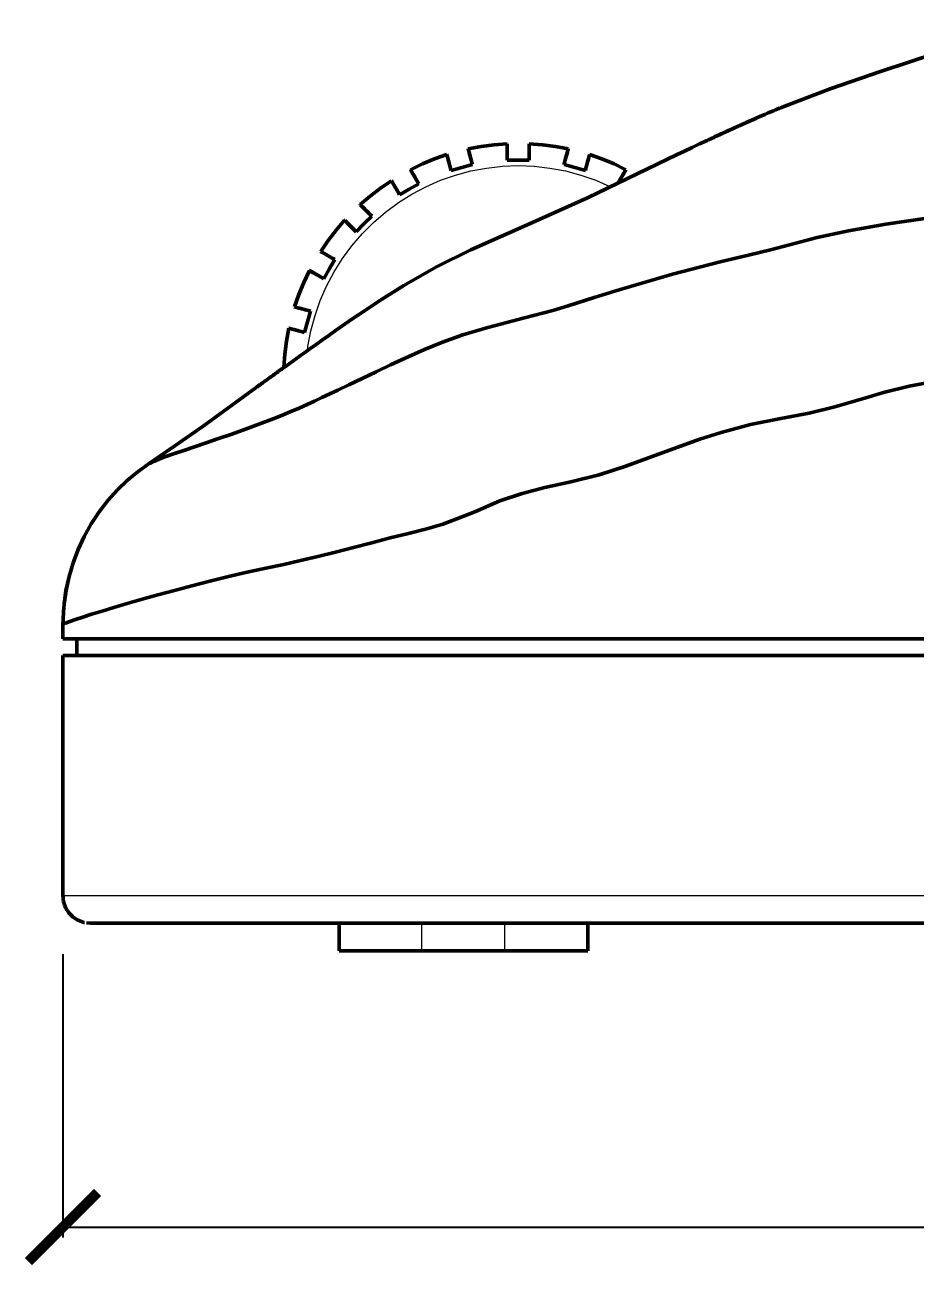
# Model space of a CAD drawing. Header units: millimetres. Extents: x -83 to 206, y -38 to 180.
# Drawn here: x 86.12 to 118.36, y 48.62 to 93.53 of the extents above; entities that cross this region are included whole.
import ezdxf

# ---------------------------------------------------------------- set-up
doc = ezdxf.new("R2010")
doc.units = ezdxf.units.MM
for name, color, linetype, lineweight in [('DIMENSIONS', 1, 'Continuous', 18), ('TANGENT', 8, 'Continuous', 18), ('VISIBLE', 7, 'Continuous', 50)]:
    doc.layers.add(name, color=color, linetype=linetype, lineweight=lineweight)
doc.styles.add('OpenSansCondensed-Light', font='OpenSansCondensed-Light.ttf')
doc.dimstyles.new('EZDXF', dxfattribs={"dimtxt": 3, "dimasz": 2.5, "dimexe": 0.375, "dimexo": 0.125, "dimgap": 0.1, "dimtad": 1, "dimdec": 1, "dimzin": 12, "dimdsep": 46, "dimtxsty": 'OpenSansCondensed-Light', "dimblk": 'ARCHTICK', "dimcen": 2.5, "dimazin": 3, "dimtfac": 0.5, "dimtmove": 2, "dimatfit": 3})

# ---------------------------------------------------------------- blocks, each defined once
blk = doc.blocks.new('_ARCHTICK')
at = {"color": 0, "linetype": 'BYBLOCK', "const_width": 0.15}
blk.add_lwpolyline([(-0.5, -0.5), (0.5, 0.5)], dxfattribs=at)

msp = doc.modelspace()

# ---------------------------------------------------------------- linework, layer by layer
at = {"layer": 'TANGENT'}
for points in [[(101.172, 87.902), (101.715, 88.092)], [(101.715, 88.092), (102.272, 88.241)], [(102.272, 88.241), (102.837, 88.348)], [(102.837, 88.348), (103.41, 88.413)], [(103.41, 88.413), (103.985, 88.434)], [(103.985, 88.434), (104.56, 88.413)], [(104.56, 88.413), (105.133, 88.348)], [(105.133, 88.348), (105.698, 88.241)], [(105.698, 88.241), (106.255, 88.092)], [(106.255, 88.092), (106.798, 87.902)], [(100.135, 87.403), (100.644, 87.672)], [(100.644, 87.672), (101.172, 87.902)], [(106.798, 87.902), (107.326, 87.672)], [(107.326, 87.672), (107.33, 87.67)], [(99.647, 87.096), (100.135, 87.403)], [(98.748, 86.379), (99.184, 86.754)], [(99.184, 86.754), (99.647, 87.096)], [(98.341, 85.972), (98.748, 86.379)], [(97.965, 85.535), (98.341, 85.972)], [(97.623, 85.072), (97.965, 85.535)], [(97.317, 84.584), (97.623, 85.072)], [(97.048, 84.075), (97.317, 84.584)], [(96.817, 83.548), (97.048, 84.075)], [(96.627, 83.004), (96.817, 83.548)], [(96.478, 82.448), (96.627, 83.004)], [(96.371, 81.882), (96.478, 82.448)], [(96.355, 81.738), (96.371, 81.882)], [(87.5, 62), (87.533, 62)], [(87.533, 62), (87.633, 62)], [(87.633, 62), (87.795, 62)], [(87.795, 62), (88.021, 62)], [(88.021, 62), (88.309, 62)], [(88.309, 62), (88.655, 62)], [(88.655, 62), (89.057, 62)], [(89.057, 62), (89.511, 62)], [(89.511, 62), (90.012, 62)], [(90.012, 62), (90.555, 62)], [(90.555, 62), (91.135, 62)], [(91.135, 62), (91.744, 62)], [(91.744, 62), (92.381, 62)], [(92.381, 62), (92.883, 62)], [(92.883, 62), (93.418, 62)], [(93.418, 62), (93.94, 62)], [(93.94, 62), (94.497, 62)], [(94.497, 62), (95.088, 62)], [(95.088, 62), (95.712, 62)], [(95.712, 62), (96.345, 62)], [(96.345, 62), (96.983, 62)], [(96.983, 62), (97.641, 62)], [(97.641, 62), (98.318, 62)], [(98.318, 62), (99.01, 62)], [(99.01, 62), (99.716, 62)], [(99.716, 62), (100.434, 62)], [(100.434, 62), (101.162, 62)], [(101.162, 62), (102.752, 62)], [(102.752, 62), (103.604, 62)], [(103.604, 62), (105.477, 62)], [(105.477, 62), (106.734, 62)], [(106.734, 62), (109.313, 62)], [(109.313, 62), (111.7, 62)], [(111.7, 62), (113.023, 62)], [(113.023, 62), (114.001, 62)], [(114.001, 62), (115.353, 62)], [(115.353, 62), (116.293, 62)], [(116.293, 62), (116.997, 62)], [(116.997, 62), (118.295, 62)], [(118.295, 62), (119.869, 62)], [(100.5, 60), (100.5, 61)], [(103.5, 60), (103.5, 61)]]:
    msp.add_lwpolyline(points, dxfattribs=at)
at = {"layer": 'VISIBLE'}
for points in [[(122.23, 93.533), (117.098, 91.846)], [(117.098, 91.846), (115.28, 91.21)], [(115.28, 91.21), (113.477, 90.527)], [(112.761, 90.221), (112.913, 90.287)], [(112.913, 90.287), (113.037, 90.34)], [(112.968, 90.311), (113.012, 90.33)], [(113.012, 90.33), (113.025, 90.335)], [(113.037, 90.34), (113.137, 90.383)], [(113.106, 90.37), (113.129, 90.38)], [(113.129, 90.38), (113.133, 90.382)], [(113.137, 90.383), (113.226, 90.421)], [(113.226, 90.421), (113.302, 90.454)], [(113.228, 90.423), (113.231, 90.424)], [(113.231, 90.424), (113.249, 90.431)], [(113.302, 90.454), (113.366, 90.481)], [(113.31, 90.457), (113.316, 90.46)], [(113.316, 90.46), (113.341, 90.47)], [(113.366, 90.481), (113.416, 90.502)], [(113.373, 90.484), (113.379, 90.486)], [(113.379, 90.486), (113.403, 90.496)], [(113.416, 90.502), (113.453, 90.518)], [(113.42, 90.504), (113.424, 90.505)], [(113.424, 90.505), (113.444, 90.514)], [(113.453, 90.518), (113.467, 90.523)], [(113.467, 90.523), (113.477, 90.527)], [(111.822, 89.804), (112.029, 89.897)], [(111.847, 89.815), (111.929, 89.852)], [(112.029, 89.897), (112.228, 89.986)], [(112.045, 89.904), (112.059, 89.911)], [(112.059, 89.911), (112.172, 89.961)], [(112.228, 89.986), (112.417, 90.07)], [(112.235, 89.989), (112.243, 89.993)], [(112.243, 89.993), (112.408, 90.066)], [(112.417, 90.07), (112.595, 90.148)], [(112.417, 90.07), (112.418, 90.07)], [(112.418, 90.07), (112.583, 90.143)], [(112.583, 90.143), (112.59, 90.146)], [(112.595, 90.148), (112.761, 90.221)], [(112.644, 90.17), (112.738, 90.211)], [(112.738, 90.211), (112.75, 90.216)], [(112.811, 90.243), (112.882, 90.274)], [(112.882, 90.274), (112.898, 90.281)], [(110.824, 89.346), (111.094, 89.472)], [(110.875, 89.37), (111.088, 89.469)], [(111.088, 89.469), (111.091, 89.47)], [(111.094, 89.472), (111.364, 89.596)], [(111.163, 89.504), (111.348, 89.588)], [(111.348, 89.588), (111.356, 89.592)], [(111.364, 89.596), (111.607, 89.707)], [(111.539, 89.676), (111.601, 89.704)], [(111.601, 89.704), (111.604, 89.705)], [(111.607, 89.707), (111.822, 89.804)], [(111.835, 89.81), (111.847, 89.815)], [(102.174, 89.039), (102.641, 89.127)], [(102.174, 89.039), (102.174, 89.037)], [(102.174, 89.037), (102.317, 88.504)], [(102.174, 89.037), (102.176, 89.031)], [(102.176, 89.031), (102.179, 89.022)], [(102.179, 89.022), (102.182, 89.008)], [(102.182, 89.008), (102.187, 88.991)], [(102.187, 88.991), (102.192, 88.97)], [(102.192, 88.97), (102.199, 88.945)], [(102.199, 88.945), (102.206, 88.917)], [(102.641, 89.127), (103.111, 89.189)], [(103.111, 89.189), (103.585, 89.225)], [(103.585, 89.225), (103.585, 89.223)], [(103.585, 89.223), (103.585, 88.671)], [(103.585, 89.223), (103.585, 89.217)], [(103.585, 89.217), (103.585, 89.207)], [(103.585, 89.207), (103.585, 89.193)], [(103.585, 89.193), (103.585, 89.175)], [(103.585, 89.175), (103.585, 89.153)], [(103.585, 89.153), (103.585, 89.128)], [(103.585, 89.128), (103.585, 89.099)], [(103.585, 89.099), (103.585, 89.066)], [(103.585, 89.066), (103.585, 89.031)], [(103.585, 89.031), (103.585, 88.992)], [(103.585, 88.992), (103.585, 88.951)], [(103.585, 88.951), (103.585, 88.906)], [(104.385, 89.225), (104.385, 89.223)], [(104.385, 89.225), (104.859, 89.189)], [(104.385, 89.223), (104.385, 88.671)], [(104.385, 89.223), (104.385, 89.217)], [(104.385, 89.217), (104.385, 89.207)], [(104.385, 89.207), (104.385, 89.193)], [(104.385, 89.193), (104.385, 89.175)], [(104.385, 89.175), (104.385, 89.153)], [(104.385, 89.153), (104.385, 89.128)], [(104.385, 89.128), (104.385, 89.099)], [(104.385, 89.099), (104.385, 89.066)], [(104.385, 89.066), (104.385, 89.031)], [(104.385, 89.031), (104.385, 88.992)], [(104.385, 88.992), (104.385, 88.951)], [(104.385, 88.951), (104.385, 88.906)], [(104.859, 89.189), (105.329, 89.127)], [(105.329, 89.127), (105.796, 89.039)], [(105.796, 89.037), (105.653, 88.504)], [(105.771, 88.945), (105.764, 88.917)], [(105.778, 88.97), (105.771, 88.945)], [(105.783, 88.991), (105.778, 88.97)], [(105.788, 89.008), (105.783, 88.991)], [(105.791, 89.022), (105.788, 89.008)], [(105.794, 89.031), (105.791, 89.022)], [(105.796, 89.037), (105.794, 89.031)], [(105.796, 89.039), (105.796, 89.037)], [(109.735, 88.831), (110.009, 88.962)], [(110.009, 88.962), (110.282, 89.092)], [(110.009, 88.962), (110.009, 88.962)], [(110.282, 89.092), (110.553, 89.22)], [(110.282, 89.092), (110.282, 89.092)], [(110.553, 89.22), (110.824, 89.346)], [(110.553, 89.22), (110.822, 89.346)], [(110.822, 89.346), (110.823, 89.346)], [(100.086, 88.287), (100.514, 88.493)], [(100.514, 88.493), (100.953, 88.675)], [(100.953, 88.675), (101.401, 88.832)], [(101.401, 88.832), (101.402, 88.83)], [(101.402, 88.83), (101.544, 88.297)], [(101.402, 88.83), (101.403, 88.824)], [(101.403, 88.824), (101.406, 88.815)], [(101.406, 88.815), (101.409, 88.801)], [(101.409, 88.801), (101.414, 88.784)], [(101.414, 88.784), (101.42, 88.763)], [(101.42, 88.763), (101.426, 88.738)], [(101.426, 88.738), (101.434, 88.71)], [(101.434, 88.71), (101.442, 88.679)], [(101.442, 88.679), (101.451, 88.645)], [(101.451, 88.645), (101.461, 88.607)], [(101.461, 88.607), (101.472, 88.567)], [(101.472, 88.567), (101.484, 88.525)], [(101.484, 88.525), (101.496, 88.479)], [(102.206, 88.917), (102.215, 88.886)], [(102.215, 88.886), (102.224, 88.852)], [(102.224, 88.852), (102.234, 88.814)], [(102.234, 88.814), (102.245, 88.774)], [(102.245, 88.774), (102.256, 88.732)], [(102.256, 88.732), (102.268, 88.687)], [(102.268, 88.687), (102.281, 88.639)], [(102.281, 88.639), (102.294, 88.59)], [(102.294, 88.59), (102.308, 88.54)], [(102.308, 88.54), (102.317, 88.504)], [(102.317, 88.504), (102.327, 88.469)], [(103.585, 88.906), (103.585, 88.86)], [(103.585, 88.86), (103.585, 88.811)], [(103.585, 88.811), (103.585, 88.76)], [(103.585, 88.76), (103.585, 88.708)], [(103.585, 88.708), (103.585, 88.671)], [(103.585, 88.671), (103.585, 88.634)], [(103.585, 88.634), (103.985, 88.634)], [(103.985, 88.634), (104.385, 88.634)], [(104.385, 88.906), (104.385, 88.86)], [(104.385, 88.86), (104.385, 88.811)], [(104.385, 88.811), (104.385, 88.76)], [(104.385, 88.76), (104.385, 88.708)], [(104.385, 88.708), (104.385, 88.671)], [(104.385, 88.671), (104.385, 88.634)], [(105.653, 88.504), (105.643, 88.469)], [(105.662, 88.54), (105.653, 88.504)], [(105.676, 88.59), (105.662, 88.54)], [(105.689, 88.639), (105.676, 88.59)], [(105.702, 88.687), (105.689, 88.639)], [(105.714, 88.732), (105.702, 88.687)], [(105.725, 88.774), (105.714, 88.732)], [(105.736, 88.814), (105.725, 88.774)], [(105.746, 88.852), (105.736, 88.814)], [(105.755, 88.886), (105.746, 88.852)], [(105.764, 88.917), (105.755, 88.886)], [(106.568, 88.83), (106.426, 88.297)], [(106.486, 88.525), (106.474, 88.479)], [(106.498, 88.567), (106.486, 88.525)], [(109.735, 88.831), (106.494, 87.266)], [(106.509, 88.607), (106.498, 88.567)], [(106.519, 88.645), (106.509, 88.607)], [(106.528, 88.679), (106.519, 88.645)], [(106.536, 88.71), (106.528, 88.679)], [(106.544, 88.738), (106.536, 88.71)], [(106.55, 88.763), (106.544, 88.738)], [(106.556, 88.784), (106.55, 88.763)], [(106.561, 88.801), (106.556, 88.784)], [(106.564, 88.815), (106.561, 88.801)], [(106.567, 88.824), (106.564, 88.815)], [(106.568, 88.83), (106.567, 88.824)], [(106.569, 88.832), (106.568, 88.83)], [(106.569, 88.832), (107.017, 88.675)], [(107.017, 88.675), (107.456, 88.493)], [(107.456, 88.493), (107.884, 88.287)], [(100.086, 88.287), (100.087, 88.286)], [(100.087, 88.286), (100.363, 87.808)], [(100.087, 88.286), (100.09, 88.28)], [(100.09, 88.28), (100.095, 88.272)], [(100.095, 88.272), (100.102, 88.26)], [(100.102, 88.26), (100.111, 88.244)], [(100.111, 88.244), (100.122, 88.225)], [(100.122, 88.225), (100.135, 88.203)], [(100.135, 88.203), (100.149, 88.178)], [(100.149, 88.178), (100.165, 88.15)], [(100.165, 88.15), (100.183, 88.119)], [(100.183, 88.119), (100.202, 88.086)], [(100.202, 88.086), (100.223, 88.05)], [(100.223, 88.05), (100.245, 88.012)], [(101.496, 88.479), (101.508, 88.432)], [(101.508, 88.432), (101.521, 88.383)], [(101.521, 88.383), (101.535, 88.333)], [(101.535, 88.333), (101.544, 88.297)], [(101.544, 88.297), (101.554, 88.262)], [(101.554, 88.262), (101.94, 88.365)], [(101.94, 88.365), (102.327, 88.469)], [(105.643, 88.469), (106.03, 88.365)], [(106.03, 88.365), (106.416, 88.262)], [(106.426, 88.297), (106.416, 88.262)], [(106.435, 88.333), (106.426, 88.297)], [(106.449, 88.383), (106.435, 88.333)], [(106.462, 88.432), (106.449, 88.383)], [(106.474, 88.479), (106.462, 88.432)], [(107.883, 88.286), (107.607, 87.808)], [(107.747, 88.05), (107.725, 88.012)], [(107.768, 88.086), (107.747, 88.05)], [(107.787, 88.119), (107.768, 88.086)], [(107.805, 88.15), (107.787, 88.119)], [(107.821, 88.178), (107.805, 88.15)], [(107.835, 88.203), (107.821, 88.178)], [(107.848, 88.225), (107.835, 88.203)], [(107.859, 88.244), (107.848, 88.225)], [(107.868, 88.26), (107.859, 88.244)], [(107.875, 88.272), (107.868, 88.26)], [(107.88, 88.28), (107.875, 88.272)], [(107.883, 88.286), (107.88, 88.28)], [(107.884, 88.287), (107.883, 88.286)], [(98.624, 87.331), (99.001, 87.62)], [(99.001, 87.62), (99.393, 87.887)], [(99.393, 87.887), (99.394, 87.886)], [(99.394, 87.886), (99.67, 87.408)], [(99.394, 87.886), (99.397, 87.88)], [(99.397, 87.88), (99.402, 87.872)], [(99.402, 87.872), (99.409, 87.86)], [(99.409, 87.86), (99.418, 87.844)], [(99.418, 87.844), (99.429, 87.825)], [(99.429, 87.825), (99.442, 87.803)], [(99.442, 87.803), (99.456, 87.778)], [(99.456, 87.778), (99.473, 87.75)], [(99.473, 87.75), (99.49, 87.719)], [(99.49, 87.719), (99.51, 87.686)], [(99.51, 87.686), (99.53, 87.65)], [(99.53, 87.65), (99.553, 87.612)], [(99.553, 87.612), (99.576, 87.571)], [(100.035, 87.576), (100.381, 87.776)], [(100.245, 88.012), (100.269, 87.971)], [(100.269, 87.971), (100.293, 87.929)], [(100.293, 87.929), (100.318, 87.885)], [(100.318, 87.885), (100.345, 87.84)], [(100.345, 87.84), (100.363, 87.808)], [(100.363, 87.808), (100.381, 87.776)], [(107.607, 87.808), (107.603, 87.802)], [(107.625, 87.84), (107.607, 87.808)], [(107.652, 87.885), (107.625, 87.84)], [(107.677, 87.929), (107.652, 87.885)], [(107.701, 87.971), (107.677, 87.929)], [(107.725, 88.012), (107.701, 87.971)], [(98.264, 87.021), (98.624, 87.331)], [(99.576, 87.571), (99.6, 87.529)], [(99.6, 87.529), (99.626, 87.485)], [(99.626, 87.485), (99.652, 87.44)], [(99.652, 87.44), (99.67, 87.408)], [(99.67, 87.408), (99.689, 87.376)], [(99.689, 87.376), (100.035, 87.576)], [(106.494, 87.266), (104.391, 86.327)], [(98.264, 87.021), (98.266, 87.02)], [(98.266, 87.02), (98.656, 86.63)], [(98.266, 87.02), (98.27, 87.015)], [(98.27, 87.015), (98.277, 87.008)], [(98.277, 87.008), (98.287, 86.998)], [(98.287, 86.998), (98.3, 86.986)], [(98.3, 86.986), (98.315, 86.97)], [(98.315, 86.97), (98.333, 86.952)], [(98.333, 86.952), (98.353, 86.932)], [(98.353, 86.932), (98.376, 86.909)], [(98.376, 86.909), (98.401, 86.884)], [(98.401, 86.884), (98.429, 86.856)], [(98.429, 86.856), (98.458, 86.827)], [(98.458, 86.827), (98.489, 86.796)], [(98.489, 86.796), (98.522, 86.763)], [(98.522, 86.763), (98.557, 86.728)], [(98.557, 86.728), (98.593, 86.692)], [(98.593, 86.692), (98.63, 86.655)], [(97.389, 86.095), (97.698, 86.455)], [(97.698, 86.455), (97.7, 86.454)], [(97.7, 86.454), (98.09, 86.064)], [(97.7, 86.454), (97.704, 86.45)], [(97.704, 86.45), (97.711, 86.442)], [(97.711, 86.442), (97.721, 86.433)], [(97.721, 86.433), (97.734, 86.42)], [(97.734, 86.42), (97.749, 86.405)], [(97.749, 86.405), (97.767, 86.387)], [(97.767, 86.387), (97.788, 86.366)], [(97.788, 86.366), (97.81, 86.343)], [(97.81, 86.343), (97.836, 86.318)], [(97.836, 86.318), (97.863, 86.291)], [(97.863, 86.291), (97.892, 86.261)], [(97.892, 86.261), (97.924, 86.23)], [(98.116, 86.038), (98.399, 86.321)], [(98.399, 86.321), (98.682, 86.603)], [(98.63, 86.655), (98.656, 86.63)], [(98.656, 86.63), (98.682, 86.603)], [(104.391, 86.327), (102.272, 85.383)], [(115.949, 86.076), (117.298, 86.314)], [(117.298, 86.314), (118.711, 86.516)], [(97.1, 85.718), (97.389, 86.095)], [(97.924, 86.23), (97.957, 86.197)], [(97.957, 86.197), (97.991, 86.163)], [(97.991, 86.163), (98.027, 86.127)], [(98.027, 86.127), (98.064, 86.09)], [(98.064, 86.09), (98.09, 86.064)], [(98.09, 86.064), (98.116, 86.038)], [(113.805, 85.57), (114.81, 85.827)], [(114.81, 85.827), (115.949, 86.076)], [(96.832, 85.326), (97.1, 85.718)], [(102.272, 85.383), (101.031, 84.764)], [(112.372, 85.203), (113.123, 85.387)], [(113.123, 85.387), (113.805, 85.57)], [(96.832, 85.326), (96.834, 85.325)], [(96.834, 85.325), (97.311, 85.049)], [(96.834, 85.325), (96.839, 85.322)], [(96.839, 85.322), (96.848, 85.317)], [(96.848, 85.317), (96.86, 85.31)], [(96.86, 85.31), (96.875, 85.301)], [(96.875, 85.301), (96.894, 85.29)], [(96.894, 85.29), (96.916, 85.277)], [(96.916, 85.277), (96.941, 85.263)], [(96.941, 85.263), (96.969, 85.247)], [(96.969, 85.247), (97, 85.229)], [(97, 85.229), (97.034, 85.21)], [(97.034, 85.21), (97.069, 85.189)], [(97.069, 85.189), (97.108, 85.167)], [(97.108, 85.167), (97.148, 85.144)], [(97.143, 84.684), (97.343, 85.031)], [(97.148, 85.144), (97.19, 85.119)], [(97.19, 85.119), (97.234, 85.094)], [(97.234, 85.094), (97.28, 85.067)], [(97.28, 85.067), (97.311, 85.049)], [(97.311, 85.049), (97.343, 85.031)], [(109.567, 84.501), (111.3, 84.951)], [(111.3, 84.951), (112.372, 85.203)], [(96.226, 84.205), (96.432, 84.633)], [(96.432, 84.633), (96.434, 84.632)], [(96.434, 84.632), (96.911, 84.356)], [(96.434, 84.632), (96.439, 84.629)], [(96.439, 84.629), (96.448, 84.624)], [(96.448, 84.624), (96.46, 84.617)], [(96.46, 84.617), (96.475, 84.608)], [(96.475, 84.608), (96.494, 84.597)], [(96.494, 84.597), (96.516, 84.585)], [(96.516, 84.585), (96.541, 84.57)], [(96.541, 84.57), (96.569, 84.554)], [(96.569, 84.554), (96.6, 84.536)], [(96.6, 84.536), (96.634, 84.517)], [(96.634, 84.517), (96.669, 84.496)], [(96.669, 84.496), (96.708, 84.474)], [(96.708, 84.474), (96.748, 84.451)], [(96.748, 84.451), (96.79, 84.426)], [(96.943, 84.338), (97.143, 84.684)], [(101.031, 84.764), (99.843, 84.089)], [(107.642, 83.933), (109.567, 84.501)], [(96.044, 83.767), (96.226, 84.205)], [(96.79, 84.426), (96.834, 84.401)], [(96.834, 84.401), (96.88, 84.375)], [(96.88, 84.375), (96.911, 84.356)], [(96.911, 84.356), (96.943, 84.338)], [(99.843, 84.089), (99.032, 83.583)], [(95.887, 83.318), (96.044, 83.767)], [(99.032, 83.583), (98.235, 83.055)], [(105.794, 83.356), (106.74, 83.653)], [(106.74, 83.653), (107.642, 83.933)], [(95.887, 83.318), (95.889, 83.318)], [(95.889, 83.318), (96.422, 83.175)], [(95.889, 83.318), (95.895, 83.316)], [(95.895, 83.316), (95.905, 83.314)], [(95.905, 83.314), (95.918, 83.31)], [(95.918, 83.31), (95.936, 83.305)], [(95.936, 83.305), (95.957, 83.3)], [(95.957, 83.3), (95.981, 83.293)], [(95.981, 83.293), (96.009, 83.286)], [(96.009, 83.286), (96.04, 83.277)], [(96.04, 83.277), (96.075, 83.268)], [(96.075, 83.268), (96.112, 83.258)], [(96.112, 83.258), (96.152, 83.247)], [(96.152, 83.247), (96.195, 83.236)], [(96.195, 83.236), (96.24, 83.224)], [(96.24, 83.224), (96.287, 83.211)], [(96.287, 83.211), (96.336, 83.198)], [(96.336, 83.198), (96.387, 83.184)], [(96.458, 83.165), (96.354, 82.779)], [(96.387, 83.184), (96.422, 83.175)], [(96.422, 83.175), (96.458, 83.165)], [(104.206, 82.925), (105.243, 83.193)], [(105.243, 83.193), (105.794, 83.356)], [(96.354, 82.779), (96.251, 82.393)], [(97.599, 82.617), (97.84, 82.784)], [(97.84, 82.784), (98.037, 82.92)], [(98.037, 82.92), (98.235, 83.055)], [(102.884, 82.578), (104.206, 82.925)], [(95.592, 82.079), (95.68, 82.546)], [(95.68, 82.546), (95.682, 82.545)], [(95.682, 82.545), (96.215, 82.402)], [(95.682, 82.545), (95.688, 82.543)], [(95.688, 82.543), (95.698, 82.541)], [(95.698, 82.541), (95.711, 82.537)], [(95.711, 82.537), (95.729, 82.533)], [(95.729, 82.533), (95.75, 82.527)], [(95.75, 82.527), (95.774, 82.52)], [(95.774, 82.52), (95.802, 82.513)], [(95.802, 82.513), (95.833, 82.505)], [(95.833, 82.505), (95.868, 82.495)], [(95.868, 82.495), (95.905, 82.485)], [(95.905, 82.485), (95.945, 82.475)], [(95.945, 82.475), (95.988, 82.463)], [(95.988, 82.463), (96.033, 82.451)], [(96.033, 82.451), (96.08, 82.438)], [(96.08, 82.438), (96.129, 82.425)], [(96.129, 82.425), (96.18, 82.412)], [(96.18, 82.412), (96.215, 82.402)], [(96.215, 82.402), (96.251, 82.393)], [(96.892, 82.121), (97.124, 82.285)], [(97.124, 82.285), (97.36, 82.451)], [(97.36, 82.451), (97.599, 82.617)], [(101.244, 82.045), (101.982, 82.305)], [(101.982, 82.305), (102.884, 82.578)], [(95.53, 81.608), (95.592, 82.079)], [(96.243, 81.658), (96.438, 81.798)], [(96.438, 81.798), (96.663, 81.958)], [(96.663, 81.958), (96.892, 82.121)], [(99.888, 81.46), (100.594, 81.778)], [(100.594, 81.778), (101.244, 82.045)], [(95.494, 81.134), (95.53, 81.608)], [(95.686, 81.259), (95.821, 81.355)], [(95.821, 81.355), (95.958, 81.454)], [(95.958, 81.454), (96.099, 81.555)], [(96.099, 81.555), (96.243, 81.658)], [(99.357, 81.215), (99.888, 81.46)], [(95.084, 80.825), (95.194, 80.904)], [(95.122, 80.852), (95.104, 80.84)], [(95.149, 80.872), (95.122, 80.852)], [(95.194, 80.904), (95.309, 80.988)], [(95.255, 80.948), (95.228, 80.929)], [(95.276, 80.964), (95.255, 80.948)], [(95.309, 80.988), (95.43, 81.075)], [(95.395, 81.05), (95.361, 81.025)], [(95.41, 81.06), (95.395, 81.05)], [(95.43, 81.075), (95.556, 81.165)], [(95.494, 81.134), (95.496, 81.134)], [(95.496, 81.134), (95.513, 81.134)], [(95.496, 81.134), (95.503, 81.134)], [(95.503, 81.134), (95.513, 81.134)], [(95.513, 81.134), (95.512, 81.133)], [(95.513, 81.134), (95.513, 81.134)], [(95.556, 81.165), (95.686, 81.259)], [(98.335, 80.731), (98.837, 80.971)], [(98.837, 80.971), (99.357, 81.215)], [(94.493, 80.399), (94.515, 80.414)], [(94.515, 80.414), (94.549, 80.439)], [(94.543, 80.435), (94.515, 80.414)], [(94.546, 80.437), (94.543, 80.435)], [(94.549, 80.439), (94.595, 80.472)], [(94.585, 80.465), (94.564, 80.45)], [(94.59, 80.469), (94.585, 80.465)], [(94.595, 80.472), (94.652, 80.514)], [(94.638, 80.504), (94.614, 80.486)], [(94.646, 80.509), (94.638, 80.504)], [(94.652, 80.514), (94.721, 80.563)], [(94.701, 80.549), (94.675, 80.53)], [(94.711, 80.556), (94.701, 80.549)], [(94.721, 80.563), (94.799, 80.619)], [(94.782, 80.608), (94.755, 80.588)], [(94.79, 80.613), (94.782, 80.608)], [(94.799, 80.619), (94.886, 80.682)], [(94.886, 80.682), (94.981, 80.751)], [(94.981, 80.751), (95.084, 80.825)], [(94.998, 80.763), (94.99, 80.758)], [(95.024, 80.782), (94.998, 80.763)], [(97.454, 80.307), (97.856, 80.501)], [(97.856, 80.501), (98.335, 80.731)], [(117.212, 80.223), (118.147, 80.451)], [(118.147, 80.451), (119.162, 80.643)], [(94.493, 80.399), (92.572, 78.997)], [(94.493, 80.399), (92.572, 78.997)], [(96.604, 79.903), (96.878, 80.032)], [(96.878, 80.032), (97.162, 80.167)], [(97.162, 80.167), (97.454, 80.307)], [(115.448, 79.696), (116.567, 80.028)], [(116.567, 80.028), (117.212, 80.223)], [(95.39, 79.377), (95.729, 79.515)], [(95.729, 79.515), (96.048, 79.651)], [(96.048, 79.651), (96.34, 79.781)], [(96.34, 79.781), (96.604, 79.903)], [(114.526, 79.472), (115.448, 79.696)], [(94.112, 78.892), (94.596, 79.071)], [(94.596, 79.071), (95.115, 79.269)], [(95.115, 79.269), (95.39, 79.377)], [(111.332, 78.776), (112.392, 79.054)], [(112.392, 79.054), (113.498, 79.279)], [(113.498, 79.279), (114.526, 79.472)], [(92.572, 78.997), (91.555, 78.282)], [(92.572, 78.997), (91.555, 78.282)], [(93.137, 78.549), (93.616, 78.715)], [(93.616, 78.715), (94.112, 78.892)], [(110.559, 78.526), (111.332, 78.776)], [(91.555, 78.282), (90.624, 77.652)], [(91.877, 78.124), (92.266, 78.255)], [(92.266, 78.255), (92.681, 78.395)], [(92.681, 78.395), (93.137, 78.549)], [(109.059, 77.987), (110.559, 78.526)], [(91.135, 77.997), (90.624, 77.652)], [(90.684, 77.657), (90.795, 77.719)], [(90.795, 77.719), (90.984, 77.808)], [(90.984, 77.808), (91.228, 77.899)], [(91.228, 77.899), (91.532, 78.007)], [(91.532, 78.007), (91.877, 78.124)], [(107.885, 77.553), (109.059, 77.987)], [(90.222, 77.363), (89.835, 77.042)], [(90.222, 77.363), (89.835, 77.042)], [(90.624, 77.652), (90.222, 77.363)], [(90.624, 77.652), (90.222, 77.363)], [(90.624, 77.652), (90.684, 77.657)], [(106.91, 77.241), (107.885, 77.553)], [(89.835, 77.042), (89.468, 76.689)], [(89.835, 77.042), (89.469, 76.689)], [(104.944, 76.782), (105.891, 76.989)], [(105.891, 76.989), (106.91, 77.241)], [(89.468, 76.689), (89.125, 76.306)], [(89.469, 76.689), (89.125, 76.306)], [(103.323, 76.292), (104.122, 76.563)], [(104.122, 76.563), (104.944, 76.782)], [(89.125, 76.306), (88.808, 75.896)], [(89.125, 76.306), (88.808, 75.896)], [(102.417, 75.902), (103.323, 76.292)], [(88.521, 75.462), (88.266, 75.006)], [(88.521, 75.462), (88.267, 75.006)], [(88.808, 75.896), (88.521, 75.462)], [(88.808, 75.896), (88.521, 75.462)], [(101.254, 75.456), (101.767, 75.638)], [(101.767, 75.638), (102.417, 75.902)], [(99.347, 74.951), (100.009, 75.118)], [(100.009, 75.118), (100.67, 75.283)], [(100.67, 75.283), (101.254, 75.456)], [(88.266, 75.006), (88.047, 74.534)], [(88.267, 75.006), (88.047, 74.534)], [(97.368, 74.44), (98.018, 74.606)], [(98.018, 74.606), (98.684, 74.779)], [(98.684, 74.779), (99.347, 74.951)], [(88.047, 74.534), (87.864, 74.047)], [(88.047, 74.534), (87.864, 74.048)], [(95.494, 73.996), (96.104, 74.135)], [(96.104, 74.135), (96.729, 74.283)], [(96.729, 74.283), (97.368, 74.44)], [(87.864, 74.048), (87.718, 73.552)], [(87.864, 74.047), (87.718, 73.552)], [(93.494, 73.559), (94.172, 73.714)], [(94.172, 73.714), (94.842, 73.856)], [(94.842, 73.856), (95.494, 73.996)], [(87.718, 73.552), (87.609, 73.052)], [(87.718, 73.552), (87.61, 73.052)], [(91.538, 73.053), (92.164, 73.22)], [(92.164, 73.22), (92.815, 73.39)], [(92.815, 73.39), (93.494, 73.559)], [(87.609, 73.052), (87.539, 72.551)], [(87.61, 73.052), (87.539, 72.551)], [(90.373, 72.732), (90.939, 72.891)], [(90.939, 72.891), (91.538, 73.053)], [(87.539, 72.551), (87.515, 72.275)], [(87.539, 72.551), (87.515, 72.275)], [(88.913, 72.304), (89.343, 72.434)], [(89.343, 72.434), (89.822, 72.574)], [(89.822, 72.574), (90.373, 72.732)], [(87.5, 71.823), (87.502, 72)], [(87.502, 72), (87.503, 72)], [(87.515, 72.275), (87.503, 72)], [(87.515, 72.275), (87.503, 72)], [(87.591, 71.862), (87.745, 71.921)], [(87.745, 71.921), (87.948, 71.993)], [(87.948, 71.993), (88.213, 72.083)], [(88.213, 72.083), (88.535, 72.186)], [(88.535, 72.186), (88.913, 72.304)], [(87.5, 71.823), (87.523, 71.833)], [(87.5, 71.3), (87.5, 71.823)], [(87.523, 71.833), (87.591, 71.862)], [(87.521, 71.3), (87.5, 71.3)], [(87.584, 71.3), (87.521, 71.3)], [(87.738, 71.3), (87.584, 71.3)], [(87.969, 71.3), (87.738, 71.3)], [(88.271, 71.3), (87.969, 71.3)], [(88, 70.7), (88, 71.3)], [(88.642, 71.3), (88.271, 71.3)], [(89.076, 71.3), (88.642, 71.3)], [(89.567, 71.3), (89.076, 71.3)], [(90.108, 71.3), (89.567, 71.3)], [(90.691, 71.3), (90.108, 71.3)], [(91.311, 71.3), (90.691, 71.3)], [(91.888, 71.3), (91.311, 71.3)], [(92.355, 71.3), (91.888, 71.3)], [(92.853, 71.3), (92.355, 71.3)], [(93.384, 71.3), (92.853, 71.3)], [(93.951, 71.3), (93.384, 71.3)], [(94.557, 71.3), (93.951, 71.3)], [(95.205, 71.3), (94.557, 71.3)], [(95.891, 71.3), (95.205, 71.3)], [(96.61, 71.3), (95.891, 71.3)], [(97.359, 71.3), (96.61, 71.3)], [(98.133, 71.3), (97.359, 71.3)], [(98.93, 71.3), (98.133, 71.3)], [(99.746, 71.3), (98.93, 71.3)], [(100.671, 71.3), (99.746, 71.3)], [(101.283, 71.3), (100.671, 71.3)], [(102.658, 71.3), (101.283, 71.3)], [(102.658, 71.3), (101.283, 71.3)], [(104.369, 71.3), (102.658, 71.3)], [(105.651, 71.3), (104.369, 71.3)], [(106.967, 71.3), (105.651, 71.3)], [(106.967, 71.3), (105.651, 71.3)], [(109.393, 71.3), (106.967, 71.3)], [(111.544, 71.3), (109.393, 71.3)], [(111.544, 71.3), (109.393, 71.3)], [(112.929, 71.3), (111.544, 71.3)], [(114.044, 71.3), (112.929, 71.3)], [(116.196, 71.3), (114.044, 71.3)], [(117.402, 71.3), (116.196, 71.3)], [(118.844, 71.3), (117.402, 71.3)], [(87.521, 70.7), (87.5, 70.7)], [(87.5, 62), (87.5, 70.7)], [(87.584, 70.7), (87.521, 70.7)], [(87.738, 70.7), (87.584, 70.7)], [(87.969, 70.7), (87.738, 70.7)], [(88.271, 70.7), (87.969, 70.7)], [(88.642, 70.7), (88.271, 70.7)], [(89.076, 70.7), (88.642, 70.7)], [(89.567, 70.7), (89.076, 70.7)], [(90.108, 70.7), (89.567, 70.7)], [(90.691, 70.7), (90.108, 70.7)], [(91.311, 70.7), (90.691, 70.7)], [(91.888, 70.7), (91.311, 70.7)], [(92.355, 70.7), (91.888, 70.7)], [(92.853, 70.7), (92.355, 70.7)], [(93.384, 70.7), (92.853, 70.7)], [(93.951, 70.7), (93.384, 70.7)], [(94.557, 70.7), (93.951, 70.7)], [(95.205, 70.7), (94.557, 70.7)], [(95.891, 70.7), (95.205, 70.7)], [(96.61, 70.7), (95.891, 70.7)], [(97.359, 70.7), (96.61, 70.7)], [(98.133, 70.7), (97.359, 70.7)], [(98.93, 70.7), (98.133, 70.7)], [(99.746, 70.7), (98.93, 70.7)], [(100.671, 70.7), (99.746, 70.7)], [(101.283, 70.7), (100.671, 70.7)], [(102.658, 70.7), (101.283, 70.7)], [(102.658, 70.7), (101.283, 70.7)], [(104.369, 70.7), (102.658, 70.7)], [(105.651, 70.7), (104.369, 70.7)], [(106.967, 70.7), (105.651, 70.7)], [(106.967, 70.7), (105.651, 70.7)], [(109.393, 70.7), (106.967, 70.7)], [(111.544, 70.7), (109.393, 70.7)], [(111.544, 70.7), (109.393, 70.7)], [(112.929, 70.7), (111.544, 70.7)], [(114.044, 70.7), (112.929, 70.7)], [(116.196, 70.7), (114.044, 70.7)], [(117.402, 70.7), (116.196, 70.7)], [(118.844, 70.7), (117.402, 70.7)], [(87.5, 62), (87.503, 61.928)], [(87.503, 61.928), (87.511, 61.855)], [(87.511, 61.855), (87.523, 61.788)], [(87.523, 61.788), (87.538, 61.728)], [(87.538, 61.728), (87.557, 61.667)], [(87.557, 61.667), (87.58, 61.608)], [(87.58, 61.608), (87.608, 61.549)], [(87.608, 61.549), (87.639, 61.491)], [(87.639, 61.491), (87.675, 61.435)], [(87.675, 61.435), (87.714, 61.381)], [(87.714, 61.381), (87.758, 61.33)], [(87.758, 61.33), (87.804, 61.282)], [(87.804, 61.282), (87.854, 61.237)], [(87.854, 61.237), (87.906, 61.195)], [(87.906, 61.195), (87.961, 61.158)], [(87.961, 61.158), (88.018, 61.124)], [(88.018, 61.124), (88.076, 61.094)], [(88.076, 61.094), (88.136, 61.069)], [(88.136, 61.069), (88.196, 61.047)], [(88.196, 61.047), (88.256, 61.03)], [(88.256, 61.03), (88.276, 61.026)], [(88.5, 61), (88.349, 61.012)], [(88.5, 61), (88.533, 61)], [(88.533, 61), (88.633, 61)], [(88.633, 61), (88.795, 61)], [(88.795, 61), (89.021, 61)], [(89.021, 61), (89.308, 61)], [(89.308, 61), (89.653, 61)], [(89.653, 61), (90.054, 61)], [(90.054, 61), (90.506, 61)], [(90.506, 61), (91.003, 61)], [(91.003, 61), (91.541, 61)], [(91.541, 61), (92.113, 61)], [(92.113, 61), (92.714, 61)], [(92.714, 61), (93.34, 61)], [(93.34, 61), (93.823, 61)], [(93.823, 61), (94.392, 61)], [(94.392, 61), (94.998, 61)], [(94.998, 61), (95.548, 61)], [(95.548, 61), (96.059, 61)], [(96.059, 61), (96.594, 61)], [(96.594, 61), (97.152, 61)], [(97.152, 61), (97.731, 61)], [(97.5, 60), (97.5, 61)], [(97.731, 61), (98.329, 61)], [(98.329, 61), (98.943, 61)], [(98.943, 61), (99.567, 61)], [(99.567, 61), (100.202, 61)], [(100.202, 61), (100.85, 61)], [(103.217, 61), (100.85, 61)], [(100.85, 61), (101.746, 61)], [(101.746, 61), (103.217, 61)], [(103.217, 61), (104.932, 61)], [(104.932, 61), (106.068, 61)], [(106.068, 61), (107.961, 61)], [(106.5, 60), (106.5, 61)], [(107.961, 61), (110.211, 61)], [(110.211, 61), (111.892, 61)], [(111.892, 61), (113.19, 61)], [(113.19, 61), (114.116, 61)], [(114.116, 61), (115.459, 61)], [(115.459, 61), (117.059, 61)], [(117.059, 61), (118.352, 61)], [(118.352, 61), (121.014, 61)], [(97.5, 60), (97.508, 60)], [(97.508, 60), (97.534, 60)], [(97.534, 60), (97.575, 60)], [(97.575, 60), (97.633, 60)], [(97.633, 60), (97.707, 60)], [(97.707, 60), (97.797, 60)], [(97.797, 60), (97.902, 60)], [(97.902, 60), (98.021, 60)], [(98.021, 60), (98.155, 60)], [(98.155, 60), (98.301, 60)], [(98.301, 60), (98.459, 60)], [(98.459, 60), (98.63, 60)], [(98.63, 60), (98.81, 60)], [(98.81, 60), (99, 60)], [(99, 60), (99.198, 60)], [(99.198, 60), (99.404, 60)], [(99.404, 60), (99.616, 60)], [(99.616, 60), (99.832, 60)], [(99.832, 60), (100.053, 60)], [(100.053, 60), (100.276, 60)], [(100.276, 60), (100.5, 60)], [(100.5, 60), (103.5, 60)], [(103.5, 60), (103.724, 60)], [(103.724, 60), (103.947, 60)], [(103.947, 60), (104.168, 60)], [(104.168, 60), (104.384, 60)], [(104.384, 60), (104.596, 60)], [(104.596, 60), (104.802, 60)], [(104.802, 60), (105, 60)], [(105, 60), (105.19, 60)], [(105.19, 60), (105.37, 60)], [(105.37, 60), (105.541, 60)], [(105.541, 60), (105.699, 60)], [(105.699, 60), (105.845, 60)], [(105.845, 60), (105.979, 60)], [(105.979, 60), (106.098, 60)], [(106.098, 60), (106.203, 60)], [(106.203, 60), (106.293, 60)], [(106.293, 60), (106.367, 60)], [(106.367, 60), (106.425, 60)], [(106.425, 60), (106.466, 60)], [(106.466, 60), (106.492, 60)], [(106.492, 60), (106.5, 60)]]:
    msp.add_lwpolyline(points, dxfattribs=at)

# ---------------------------------------------------------------- dimensions: what is measured, and where the dimension line sits
at = {"layer": 'DIMENSIONS'}
msp.add_linear_dim(base=(87.5, 50), p1=(87.5, 60), p2=(192.5, 60), dimstyle='EZDXF', override={"dimdec": 1, "dimlfac": 1}, dxfattribs=at).render()

doc.saveas('drawing.dxf')
